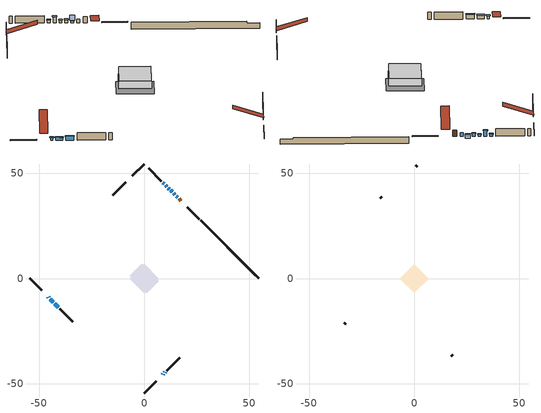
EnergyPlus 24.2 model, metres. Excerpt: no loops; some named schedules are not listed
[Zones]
conditioned space
 floor adiabatic (AdiabaticFloorConstruction): -6.99,0 0,6.99 6.99,0 0,-6.99 z0.77
 floor foundation (Slab1 construction): -6.9,1.29 -1.29,6.9 6.9,-1.29 1.29,-6.9 z-1.52
 wall outside (RimJoist1 construction): 0,-54.41 5.65,-48.75 / -54.41,0 -48.75,-5.65 / 0,54.41 -5.65,48.75 / 26.16,28.24 20.51,33.9 z0.77:1.07
 wall outside (AdiabaticWallConstruction 1): 17.45,36.95 16.52,37.88 z0.77:2.8
 wall outside (AdiabaticWallConstruction): 8.71,-45.7 9.04,-45.37 / 15.87,38.54 15.22,39.19 / 9.69,-44.71 10.02,-44.39 z0.77:1.99; 14.56,39.84 13.91,40.49 z0.77:1.38; -45.7,-8.71 -45.3,-9.1 z0.77:1.59; -44.65,-9.76 -43.14,-11.27 z0.77:1.84; -42.48,-11.92 -40.76,-13.65 z0.77:2.17; 13.26,41.15 12.57,41.83 z0.77:1.74; 11.92,42.49 11.41,42.99 z0.77:1.48; 10.76,43.65 10.11,44.29 z0.77:2.73; 9.46,44.95 8.84,45.56 z0.77:1.63
 wall outside (Wall1 construction): 10.67,-43.73 16.83,-37.58 / -40.1,-14.31 -33.95,-20.46 / -8.71,45.7 -14.86,39.54 / 8.19,46.22 2.03,52.37 z0.77:3.21
 wall foundation (FoundationWall1 construction): 26.82,27.59,-1.52 26.82,27.59,0.77 51.65,2.76,0.77 51.65,2.76,0.2 54.41,0,0.2 54.41,0,-1.52
 window (WindowConstruction 6): 8.71,-45.7 9.04,-45.37 z0.77:1.99
 window (WindowConstruction 8): 15.86,38.54 15.22,39.19 z0.77:1.99
 window (WindowConstruction 9): 14.56,39.84 13.91,40.49 z0.77:1.38
 window (WindowConstruction 10): 9.69,-44.71 10.02,-44.39 z0.77:1.99
 window (WindowConstruction 7): -45.7,-8.71 -45.3,-9.1 z0.77:1.58
 window (WindowConstruction): -44.65,-9.76 -43.14,-11.27 z0.77:1.84
 window (WindowConstruction 1): -42.48,-11.92 -40.76,-13.65 z0.77:2.17
 window (WindowConstruction 2): 13.26,41.15 12.57,41.83 z0.77:1.74
 window (WindowConstruction 3): 11.92,42.49 11.41,42.99 z0.77:1.48
 window (WindowConstruction 4): 10.76,43.65 10.11,44.29 z0.77:2.73
 window (WindowConstruction 5): 9.45,44.95 8.84,45.56 z0.77:1.63
 door (Door): 17.45,36.95 16.52,37.88 z0.77:2.8
 ceiling adiabatic (AdiabaticFloorConstruction): 0,-6.99 6.99,0 0,6.99 -6.99,0 z0.77
attic - vented
 floor to conditioned space (Floor1 construction Reversed): -6.77,0 0,6.77 6.77,0 0,-6.77 z3.21
 wall outside (Wall2 construction): 17.48,-36.92 18.2,-36.2 / -33.29,-21.12 -32.57,-21.84 / -15.52,38.89 -16.24,38.17 / 1.38,53.03 0.66,53.75 z0.77:3.21
 roof outside (Roof1 construction): 8.05,-46.35,3.21 1.45,-39.76,6.32 -0.29,-41.5,6.32 6.31,-48.09,3.21; -46.35,-8.05,3.21 -39.76,-1.45,6.32 -41.5,0.29,6.32 -48.09,-6.31,3.21; -8.05,46.35,3.21 -1.45,39.76,6.32 0.29,41.5,6.32 -6.31,48.09,3.21; 18.11,36.3,3.21 11.51,29.7,6.32 13.25,27.96,6.32 19.85,34.56,3.21
shading: 13.7,40.7 14.77,39.63 16.93,41.79 15.86,42.86 z1.68; -45.09,-9.31 -45.91,-8.5 -46.34,-8.93 -45.52,-9.74 z1.88; -43.03,-11.37 -44.75,-9.65 -45.18,-10.08 -43.46,-11.8 z1.99; -40.65,-13.75 -42.59,-11.82 -43.02,-12.25 -41.08,-14.19 z2.32; 12.47,41.94 13.36,41.04 13.79,41.47 12.9,42.37 z1.89; 11.31,43.1 12.02,42.38 12.45,42.81 11.74,43.53 z1.63; 9.95,44.46 10.92,43.49 11.35,43.92 10.38,44.89 z2.96; 8.74,45.67 9.56,44.85 9.99,45.28 9.17,46.1 z1.78
[Building]
Building 1: Terrain=Suburbs
[Site:Location]
Sydney AP_NS: Latitude {deg}=46.16; Longitude {deg}=-60.05; Time Zone {hr}=-4; Elevation {m}=62; Keep Site Location Information=Yes
[Site:GroundTemperature:Shallow]
2.62187, 0.93492, 0.799824, 1.60037, 4.8141, 8.01286, 10.786, 12.5427, 12.692, 11.2632, 8.56075, 5.46011
[Site:WaterMainsTemperature]
Calculation Method=Schedule; Temperature Schedule=mains temperature schedule
[Material] Roughness=Rough; Thermal Absorptance=0.9
Name | Thickness {m} | Conductivity {W/m-K} | Density {kg/m3} | Specific Heat {J/kg-K} | Solar Absorptance | Visible Absorptance
asphalt or fiberglass shingles | 0.00635 | 0.162714 | 1121.4 | 1465.45 | 0.4 | 0.4
ceiling loosefill ins | 0.0846667 | 0.0480833 | 16.02 | 1046.75 | 0.7 | 0.7
ceiling stud and cavity | 0.1397 | 0.0862361 | 65.682 | 1177.47 | 0.7 | 0.7
concrete 4.0 in. | 0.1016 | 1.803125 | 2242.8 | 837.4 | 0.7 | 0.7
concrete 8.0 in. | 0.2032 | 1.803125 | 2242.8 | 837.4 | 0.7 | 0.7
door material | 0.04445 | 0.053851 | 512.64 | 1214.23 | 0.7 | 0.7
exterior vertical ins | 0.073973 | 0.029427 | 32.04 | 1214.23 | 0.7 | 0.7
floor covering | 0.0127 | 0.0433444 | 54.468 | 1339.84 | 0.6 | 0.6
floor rigid ins; wall rigid ins 1 | 0.512978 | 0.029427 | 32.04 | 1214.23 | 0.7 | 0.7
floor stud and cavity | 0.1397 | 1.75129 | 37.0049 | 1207.88 | 0.7 | 0.7
furniture material conditioned space 1 | 0.1524 | 0.115458 | 640.8 | 1214.23 | 0.6 | 0.6
gypsum board | 0.0127 | 0.160291 | 801 | 837.4 | 0.6 | 0.6
gypsum board 1 | 0.0127 | 0.160291 | 801 | 837.4 | 0.7 | 0.7
osb sheathing 0.5 in. | 0.0127 | 0.115458 | 512.64 | 1214.23 | 0.7 | 0.7
osb sheathing 0.75 in. | 0.01905 | 0.115458 | 512.64 | 1214.23 | 0.7 | 0.7
osb sheathing 2.0 in. | 0.0508 | 0.115458 | 512.64 | 1214.23 | 0.7 | 0.7
rim joist rigid ins; wall rigid ins | 0.051816 | 0.029427 | 32.04 | 1214.23 | 0.7 | 0.7
rim joist stud and cavity | 0.0508 | 0.0391675 | 125.044 | 1163.47 | 0.6 | 0.6
wall stud and cavity | 0.1397 | 0.188903 | 139.0536 | 1170.24 | 0.7 | 0.7
wall stud and cavity 1 | 0.0889 | 6.1454 | 50.32683 | 1063.81 | 0.6 | 0.6
wall stud and cavity 2 | 0.0889 | 0.380278 | 52.3479 | 1209.89 | 0.7 | 0.7
wall stud and cavity 3 | 0.0889 | 0.391764 | 83.0341 | 1211.67 | 0.7 | 0.7
wood siding | 0.0254 | 0.102417 | 544.68 | 1172.36 | 0.4 | 0.4
wood siding 1 | 0.00254 | 0.102417 | 544.68 | 1172.36 | 0.4 | 0.4
wood siding 2; wood siding 3; wood siding 4 | 0.0254 | 0.102417 | 544.68 | 1172.36 | 0.7 | 0.7
[WindowMaterial:SimpleGlazingSystem]
Name | U-Factor {W/m2-K} | Solar Heat Gain Coefficient
WindowMaterial | 2.77995 | 0.54
WindowMaterial 1 | 2.79301 | 0.63
WindowMaterial 2 | 2.77711 | 0.52
WindowMaterial 3 | 2.76178 | 0.44
WindowMaterial 4 | 2.83275 | 0.52
WindowMaterial 5 | 2.77143 | 0.49
WindowMaterial 6 | 2.76291 | 0.46
WindowMaterial 7 | 2.75269 | 0.59
[Construction]
AdiabaticFloorConstruction: floor stud and cavity, floor rigid ins, osb sheathing 0.75 in., floor covering
AdiabaticWallConstruction: wood siding 3, wall rigid ins 1, wall stud and cavity 2, gypsum board
AdiabaticWallConstruction 1: wood siding 4, wall rigid ins 1, wall stud and cavity 2, gypsum board
Door: door material
Floor1 construction Reversed: gypsum board, ceiling stud and cavity, ceiling loosefill ins
FoundationWall1 construction: concrete 8.0 in., gypsum board 1
furniture construction conditioned space 1: furniture material conditioned space 1
PartitionWallConstruction: gypsum board, wall stud and cavity 3, gypsum board
RimJoist1 construction: wood siding 2, rim joist rigid ins, osb sheathing 2.0 in., rim joist stud and cavity
Roof1 construction: asphalt or fiberglass shingles
Slab1 construction: concrete 4.0 in.
Wall1 construction: wood siding, wall rigid ins, osb sheathing 0.5 in., wall stud and cavity, gypsum board
Wall2 construction: wood siding 1, wall stud and cavity 1
WindowConstruction: WindowMaterial
WindowConstruction 1: WindowMaterial 1
WindowConstruction 10; WindowConstruction 6; WindowConstruction 8; WindowConstruction 9: WindowMaterial 6
WindowConstruction 2: WindowMaterial 2
WindowConstruction 3: WindowMaterial 3
WindowConstruction 4: WindowMaterial 4
WindowConstruction 5: WindowMaterial 5
WindowConstruction 7: WindowMaterial 7
[Zone] Multiplier=1; Part of Total Floor Area=Yes
Name | Volume {m3}
attic - vented | 46.3492
conditioned space | 471.6
[Space]
Name | Zone | Volume {m3}
attic - vented 1 | attic - vented | 46.3492
conditioned space 1 | conditioned space | 471.6
[ZoneInfiltration:EffectiveLeakageArea]
infil attic - vented 1: Zone or Space=attic - vented 1; Schedule=Always On Discrete; Effective Air Leakage Area {cm2}=3239.65; Stack Coefficient=0.000385864; Wind Coefficient=1.3272e-05
[ZoneMixing]
whole house fan mix: Zone or Space=attic - vented; Schedule=Always On Continuous; Design Flow Rate Calculation Method=Flow/Zone; Design Flow Rate {m3/s}=0; Source Zone or Space=conditioned space
[SurfaceProperty:ExposedFoundationPerimeter]
Slab1: Exposed Perimeter Calculation Method=TotalExposedPerimeter; Total Exposed Perimeter {m}=39.015
[InternalMass] Zone or ZoneList=conditioned space; Space or SpaceList=conditioned space 1
Name | Construction | Surface Area {m2}
furniture mass conditioned space 1 | furniture construction conditioned space 1 | 75.8401
partition wall mass | PartitionWallConstruction | 189.6
[Lights]
interior lighting: Zone or ZoneList or Space or SpaceList=conditioned space 1; Schedule=interior lighting schedule; Design Level Calculation Method=LightingLevel; Lighting Level {W}=343.2; Return Air Fraction=0; Fraction Radiant=0.6; Fraction Visible=0.2; Fraction Replaceable=1
[People]
occupants: Zone or ZoneList or Space or SpaceList=conditioned space 1; Number of People Schedule=occupants schedule; Number of People Calculation Method=People; Number of People=3; Fraction Radiant=0.314171; Sensible Heat Fraction=0.56303; Activity Level Schedule=occupants activity schedule; Carbon Dioxide Generation Rate {m3/s-W}=0; Enable ASHRAE 55 Comfort Warnings=No; Mean Radiant Temperature Calculation Type=EnclosureAveraged
[ElectricEquipment] Zone or ZoneList or Space or SpaceList=conditioned space 1; Design Level Calculation Method=EquipmentLevel
Name | Schedule | Design Level {W} | Fraction Latent | Fraction Radiant | Fraction Lost
clothes dryer | clothes dryer schedule | 140.772 | 0.015 | 0.081 | 0.85
clothes washer | clothes washer schedule | 32.1985 | 0.03 | 0.162 | 0.7
cooking range | cooking range schedule | 215.147 | 0.08 | 0.432 | 0.2
dishwasher | dishwasher schedule | 66.8632 | 0.3 | 0.18 | 0.4
fridge | fridge schedule | 72.9452 | 0 | 0.6 | 0
mech vent house fan | mech vent house fan schedule | 25 | 0 | 0 | 0.5
mech vent house fan cfis | mech vent house fan cfis schedule | 0 | 0 | 0 | 0
misc plug loads | misc plug loads schedule | 494.7 | 0.045 | 0.513 | 0.1
whole house fan | Always On Discrete | 0 | 0 | 0 | 1
[OtherEquipment] Zone or ZoneList or Space or SpaceList=conditioned space 1; Design Level Calculation Method=EquipmentLevel
Name | Fuel Type | Schedule | Design Level {W} | Fraction Latent | Fraction Radiant | Fraction Lost
clothes dryer 1 | Electricity | clothes dryer schedule | 0 | 0.015 | 0.081 | 0.85
cooking range 1 | Electricity | cooking range schedule | 0 | 0.08 | 0.432 | 0.2
general water use latent | None | general water use schedule | 62.594 | 1 | 0 | 0
general water use sensible | None | general water use schedule | -61.6891 | 0 | 0.6 | 0
mech vent house fan latent load | None | Always On Discrete | 0 | 1 | 0 | 0
mech vent house fan sensible load | None | Always On Discrete | 0 | 0 | 0 | 0
water heater energy adjustment1 | Electricity | Always On Discrete | 0.01 | 0 | 0 | 1
[ZoneInfiltration:DesignFlowRate] Zone or ZoneList or Space or SpaceList=conditioned space 1; Schedule=Always On Discrete; Design Flow Rate Calculation Method=Flow/Zone; Design Flow Rate {m3/s}=0
infil flow; natural vent flow; whole house fan flow
[ZoneControl:Thermostat]
conditioned space Thermostat: Zone or ZoneList=conditioned space; Control Type Schedule=conditioned space Thermostat Schedule; Control 1=conditioned space temperature setpoint; Temperature Difference Between Cutout And Setpoint {deltaC}=0
[ThermostatSetpoint:DualSetpoint]
conditioned space temperature setpoint: Heating Setpoint Temperature Schedule=heating setpoint; Cooling Setpoint Temperature Schedule=cooling setpoint
[Zone equipment]
conditioned space: electric baseboard
[Foundation:Kiva]
Foundation Kiva 1: Initial Indoor Air Temperature {C}=18; Wall Height Above Grade {m}=0.769986; Wall Depth Below Slab {m}=0.2032; Custom Block Material Name 1=exterior vertical ins; Custom Block Depth 1 {m}=2.28999; Custom Block X Position 1 {m}=0.2159; Custom Block Z Position 1 {m}=0
[Foundation:Kiva:Settings]
Soil Conductivity {W/m-K}=0.849921; Soil Density {kg/m3}=1842.3; Soil Specific Heat {J/kg-K}=418.7; Ground Solar Absorptivity=0.9; Ground Thermal Absorptivity=0.9; Ground Surface Roughness {m}=0.03; Far-Field Width {m}=40; Deep-Ground Boundary Condition=ZeroFlux; Deep-Ground Depth {m}=40; Minimum Cell Dimension {m}=0.2; Maximum Cell Growth Coefficient=3; Simulation Timestep=Timestep
[Exterior:Lights]
exterior lighting: Schedule=exterior lighting schedule; Design Level {W}=75.6
[EnergyManagementSystem:Sensor] Output:Variable or Output:Meter Index Key=conditioned space
Name | Output:Variable or Output:Meter
conditioned_space_clg_unmet_s | Zone Cooling Setpoint Not Met Time
conditioned_space_htg_unmet_s | Zone Heating Setpoint Not Met Time
fridge_tin_s; tin_s; tin_s_1 | Zone Mean Air Temperature
tout_s | Zone Outdoor Air Drybulb Temperature
win_s | Zone Air Humidity Ratio
[Schedule:Constant]
Name | Hourly Value
Always On Continuous; mech vent house fan schedule; mech vent house fan cfis schedule; Always On Discrete | 1
occupants activity schedule | 117.228
fridge schedule | 0
[Schedule:Day:Interval]
interior lighting schedule day: No, 01:00, 0.108182, 04:00, 0.0901515, 05:00, 0.0991667, 06:00, 0.162273, 07:00, 0.270455, 08:00, 0.342576, 10:00, 0.369621, 11:00, 0.351591, 12:00, 0.333561, 13:00, 0.324545, 14:00, 0.31553, 15:00, 0.333561, 16:00, 0.369621, 17:00, 0.450758, 18:00, 0.585985, 19:00, 0.775303, 20:00, 0.955606, 21:00, 0.991667, 22:00, 0.712197, 23:00, 0.360606, 24:00, 0.162273
interior lighting schedule default day: No, 24:00, 0
[Schedule:Week:Daily]
interior lighting schedule Week Rule - Jan1-Jan27: interior lighting schedule day, interior lighting schedule day, interior lighting schedule day, interior lighting schedule day, interior lighting schedule day, interior lighting schedule day, interior lighting schedule day, interior lighting schedule default day, interior lighting schedule default day, interior lighting schedule default day, interior lighting schedule default day, interior lighting schedule default day
interior lighting schedule Week Rule - Jan28-Feb3: interior lighting schedule day, interior lighting schedule day, interior lighting schedule day, interior lighting schedule day, interior lighting schedule day 1, interior lighting schedule day 1, interior lighting schedule day 1, interior lighting schedule default day, interior lighting schedule default day, interior lighting schedule default day, interior lighting schedule default day, interior lighting schedule default day
interior lighting schedule Week Rule - Feb4-Feb24: interior lighting schedule day 1, interior lighting schedule day 1, interior lighting schedule day 1, interior lighting schedule day 1, interior lighting schedule day 1, interior lighting schedule day 1, interior lighting schedule day 1, interior lighting schedule default day, interior lighting schedule default day, interior lighting schedule default day, interior lighting schedule default day, interior lighting schedule default day
interior lighting schedule Week Rule - Feb25-Mar3: interior lighting schedule day 1, interior lighting schedule day 1, interior lighting schedule day 1, interior lighting schedule day 1, interior lighting schedule day 2, interior lighting schedule day 2, interior lighting schedule day 2, interior lighting schedule default day, interior lighting schedule default day, interior lighting schedule default day, interior lighting schedule default day, interior lighting schedule default day
interior lighting schedule Week Rule - Mar4-Mar31: interior lighting schedule day 2, interior lighting schedule day 2, interior lighting schedule day 2, interior lighting schedule day 2, interior lighting schedule day 2, interior lighting schedule day 2, interior lighting schedule day 2, interior lighting schedule default day, interior lighting schedule default day, interior lighting schedule default day, interior lighting schedule default day, interior lighting schedule default day
interior lighting schedule Week Rule - Apr1-Apr28: interior lighting schedule day 3, interior lighting schedule day 3, interior lighting schedule day 3, interior lighting schedule day 3, interior lighting schedule day 3, interior lighting schedule day 3, interior lighting schedule day 3, interior lighting schedule default day, interior lighting schedule default day, interior lighting schedule default day, interior lighting schedule default day, interior lighting schedule default day
interior lighting schedule Week Rule - Apr29-May5: interior lighting schedule day 3, interior lighting schedule day 3, interior lighting schedule day 4, interior lighting schedule day 4, interior lighting schedule day 4, interior lighting schedule day 4, interior lighting schedule day 4, interior lighting schedule default day, interior lighting schedule default day, interior lighting schedule default day, interior lighting schedule default day, interior lighting schedule default day
interior lighting schedule Week Rule - May6-May26: interior lighting schedule day 4, interior lighting schedule day 4, interior lighting schedule day 4, interior lighting schedule day 4, interior lighting schedule day 4, interior lighting schedule day 4, interior lighting schedule day 4, interior lighting schedule default day, interior lighting schedule default day, interior lighting schedule default day, interior lighting schedule default day, interior lighting schedule default day
interior lighting schedule Week Rule - May27-Jun2: interior lighting schedule day 4, interior lighting schedule day 4, interior lighting schedule day 4, interior lighting schedule day 4, interior lighting schedule day 4, interior lighting schedule day 5, interior lighting schedule day 5, interior lighting schedule default day, interior lighting schedule default day, interior lighting schedule default day, interior lighting schedule default day, interior lighting schedule default day
interior lighting schedule Week Rule - Jun3-Jun30: interior lighting schedule day 5, interior lighting schedule day 5, interior lighting schedule day 5, interior lighting schedule day 5, interior lighting schedule day 5, interior lighting schedule day 5, interior lighting schedule day 5, interior lighting schedule default day, interior lighting schedule default day, interior lighting schedule default day, interior lighting schedule default day, interior lighting schedule default day
interior lighting schedule Week Rule - Jul1-Jul28: interior lighting schedule day 6, interior lighting schedule day 6, interior lighting schedule day 6, interior lighting schedule day 6, interior lighting schedule day 6, interior lighting schedule day 6, interior lighting schedule day 6, interior lighting schedule default day, interior lighting schedule default day, interior lighting schedule default day, interior lighting schedule default day, interior lighting schedule default day
interior lighting schedule Week Rule - Jul29-Aug4: interior lighting schedule day 6, interior lighting schedule day 6, interior lighting schedule day 6, interior lighting schedule day 7, interior lighting schedule day 7, interior lighting schedule day 7, interior lighting schedule day 7, interior lighting schedule default day, interior lighting schedule default day, interior lighting schedule default day, interior lighting schedule default day, interior lighting schedule default day
interior lighting schedule Week Rule - Aug5-Aug25: interior lighting schedule day 7, interior lighting schedule day 7, interior lighting schedule day 7, interior lighting schedule day 7, interior lighting schedule day 7, interior lighting schedule day 7, interior lighting schedule day 7, interior lighting schedule default day, interior lighting schedule default day, interior lighting schedule default day, interior lighting schedule default day, interior lighting schedule default day
interior lighting schedule Week Rule - Aug26-Sep1: interior lighting schedule day 7, interior lighting schedule day 7, interior lighting schedule day 7, interior lighting schedule day 7, interior lighting schedule day 7, interior lighting schedule day 7, interior lighting schedule day 8, interior lighting schedule default day, interior lighting schedule default day, interior lighting schedule default day, interior lighting schedule default day, interior lighting schedule default day
interior lighting schedule Week Rule - Sep2-Sep29: interior lighting schedule day 8, interior lighting schedule day 8, interior lighting schedule day 8, interior lighting schedule day 8, interior lighting schedule day 8, interior lighting schedule day 8, interior lighting schedule day 8, interior lighting schedule default day, interior lighting schedule default day, interior lighting schedule default day, interior lighting schedule default day, interior lighting schedule default day
interior lighting schedule Week Rule - Sep30-Oct6: interior lighting schedule day 8, interior lighting schedule day 9, interior lighting schedule day 9, interior lighting schedule day 9, interior lighting schedule day 9, interior lighting schedule day 9, interior lighting schedule day 9, interior lighting schedule default day, interior lighting schedule default day, interior lighting schedule default day, interior lighting schedule default day, interior lighting schedule default day
interior lighting schedule Week Rule - Oct7-Oct27: interior lighting schedule day 9, interior lighting schedule day 9, interior lighting schedule day 9, interior lighting schedule day 9, interior lighting schedule day 9, interior lighting schedule day 9, interior lighting schedule day 9, interior lighting schedule default day, interior lighting schedule default day, interior lighting schedule default day, interior lighting schedule default day, interior lighting schedule default day
interior lighting schedule Week Rule - Oct28-Nov3: interior lighting schedule day 9, interior lighting schedule day 9, interior lighting schedule day 9, interior lighting schedule day 9, interior lighting schedule day 10, interior lighting schedule day 10, interior lighting schedule day 10, interior lighting schedule default day, interior lighting schedule default day, interior lighting schedule default day, interior lighting schedule default day, interior lighting schedule default day
interior lighting schedule Week Rule - Nov4-Nov24: interior lighting schedule day 10, interior lighting schedule day 10, interior lighting schedule day 10, interior lighting schedule day 10, interior lighting schedule day 10, interior lighting schedule day 10, interior lighting schedule day 10, interior lighting schedule default day, interior lighting schedule default day, interior lighting schedule default day, interior lighting schedule default day, interior lighting schedule default day
interior lighting schedule Week Rule - Nov25-Dec1: interior lighting schedule day 10, interior lighting schedule day 10, interior lighting schedule day 10, interior lighting schedule day 10, interior lighting schedule day 10, interior lighting schedule day 10, interior lighting schedule day 11, interior lighting schedule default day, interior lighting schedule default day, interior lighting schedule default day, interior lighting schedule default day, interior lighting schedule default day
interior lighting schedule Week Rule - Dec2-Dec31: interior lighting schedule day 11, interior lighting schedule day 11, interior lighting schedule day 11, interior lighting schedule day 11, interior lighting schedule day 11, interior lighting schedule day 11, interior lighting schedule day 11, interior lighting schedule default day, interior lighting schedule default day, interior lighting schedule default day, interior lighting schedule default day, interior lighting schedule default day
occupants schedule Week Rule - Jan1-Dec31: occupants schedule day, occupants schedule day, occupants schedule day, occupants schedule day, occupants schedule day, occupants schedule day, occupants schedule day, occupants schedule default day, occupants schedule default day, occupants schedule default day, occupants schedule default day, occupants schedule default day
clothes dryer schedule Week Rule - Jan1-Dec31: clothes dryer schedule day, clothes dryer schedule day, clothes dryer schedule day, clothes dryer schedule day, clothes dryer schedule day, clothes dryer schedule day, clothes dryer schedule day, clothes dryer schedule default day, clothes dryer schedule default day, clothes dryer schedule default day, clothes dryer schedule default day, clothes dryer schedule default day
clothes washer schedule Week Rule - Jan1-Dec31: clothes washer schedule day, clothes washer schedule day, clothes washer schedule day, clothes washer schedule day, clothes washer schedule day, clothes washer schedule day, clothes washer schedule day, clothes washer schedule default day, clothes washer schedule default day, clothes washer schedule default day, clothes washer schedule default day, clothes washer schedule default day
cooking range schedule Week Rule - Jan1-Dec31: cooking range schedule day, cooking range schedule day, cooking range schedule day, cooking range schedule day, cooking range schedule day, cooking range schedule day, cooking range schedule day, cooking range schedule default day, cooking range schedule default day, cooking range schedule default day, cooking range schedule default day, cooking range schedule default day
dishwasher schedule Week Rule - Jan1-Dec31: dishwasher schedule day, dishwasher schedule day, dishwasher schedule day, dishwasher schedule day, dishwasher schedule day, dishwasher schedule day, dishwasher schedule day, dishwasher schedule default day, dishwasher schedule default day, dishwasher schedule default day, dishwasher schedule default day, dishwasher schedule default day
misc plug loads schedule Week Rule - Jan1-Dec31: misc plug loads schedule day, misc plug loads schedule day, misc plug loads schedule day, misc plug loads schedule day, misc plug loads schedule day, misc plug loads schedule day, misc plug loads schedule day, misc plug loads schedule default day, misc plug loads schedule default day, misc plug loads schedule default day, misc plug loads schedule default day, misc plug loads schedule default day
general water use schedule Week Rule - Jan1-Dec31: general water use schedule day, general water use schedule day, general water use schedule day, general water use schedule day, general water use schedule day, general water use schedule day, general water use schedule day, general water use schedule default day, general water use schedule default day, general water use schedule default day, general water use schedule default day, general water use schedule default day
exterior lighting schedule Week Rule - Jan1-Jan27: exterior lighting schedule day, exterior lighting schedule day, exterior lighting schedule day, exterior lighting schedule day, exterior lighting schedule day, exterior lighting schedule day, exterior lighting schedule day, exterior lighting schedule default day, exterior lighting schedule default day, exterior lighting schedule default day, exterior lighting schedule default day, exterior lighting schedule default day
exterior lighting schedule Week Rule - Jan28-Feb3: exterior lighting schedule day, exterior lighting schedule day, exterior lighting schedule day, exterior lighting schedule day, exterior lighting schedule day 1, exterior lighting schedule day 1, exterior lighting schedule day 1, exterior lighting schedule default day, exterior lighting schedule default day, exterior lighting schedule default day, exterior lighting schedule default day, exterior lighting schedule default day
exterior lighting schedule Week Rule - Feb4-Feb24: exterior lighting schedule day 1, exterior lighting schedule day 1, exterior lighting schedule day 1, exterior lighting schedule day 1, exterior lighting schedule day 1, exterior lighting schedule day 1, exterior lighting schedule day 1, exterior lighting schedule default day, exterior lighting schedule default day, exterior lighting schedule default day, exterior lighting schedule default day, exterior lighting schedule default day
exterior lighting schedule Week Rule - Feb25-Mar3: exterior lighting schedule day 1, exterior lighting schedule day 1, exterior lighting schedule day 1, exterior lighting schedule day 1, exterior lighting schedule day 2, exterior lighting schedule day 2, exterior lighting schedule day 2, exterior lighting schedule default day, exterior lighting schedule default day, exterior lighting schedule default day, exterior lighting schedule default day, exterior lighting schedule default day
exterior lighting schedule Week Rule - Mar4-Mar31: exterior lighting schedule day 2, exterior lighting schedule day 2, exterior lighting schedule day 2, exterior lighting schedule day 2, exterior lighting schedule day 2, exterior lighting schedule day 2, exterior lighting schedule day 2, exterior lighting schedule default day, exterior lighting schedule default day, exterior lighting schedule default day, exterior lighting schedule default day, exterior lighting schedule default day
exterior lighting schedule Week Rule - Apr1-Apr28: exterior lighting schedule day 3, exterior lighting schedule day 3, exterior lighting schedule day 3, exterior lighting schedule day 3, exterior lighting schedule day 3, exterior lighting schedule day 3, exterior lighting schedule day 3, exterior lighting schedule default day, exterior lighting schedule default day, exterior lighting schedule default day, exterior lighting schedule default day, exterior lighting schedule default day
exterior lighting schedule Week Rule - Apr29-May5: exterior lighting schedule day 3, exterior lighting schedule day 3, exterior lighting schedule day 4, exterior lighting schedule day 4, exterior lighting schedule day 4, exterior lighting schedule day 4, exterior lighting schedule day 4, exterior lighting schedule default day, exterior lighting schedule default day, exterior lighting schedule default day, exterior lighting schedule default day, exterior lighting schedule default day
exterior lighting schedule Week Rule - May6-May26: exterior lighting schedule day 4, exterior lighting schedule day 4, exterior lighting schedule day 4, exterior lighting schedule day 4, exterior lighting schedule day 4, exterior lighting schedule day 4, exterior lighting schedule day 4, exterior lighting schedule default day, exterior lighting schedule default day, exterior lighting schedule default day, exterior lighting schedule default day, exterior lighting schedule default day
exterior lighting schedule Week Rule - May27-Jun2: exterior lighting schedule day 4, exterior lighting schedule day 4, exterior lighting schedule day 4, exterior lighting schedule day 4, exterior lighting schedule day 4, exterior lighting schedule day 5, exterior lighting schedule day 5, exterior lighting schedule default day, exterior lighting schedule default day, exterior lighting schedule default day, exterior lighting schedule default day, exterior lighting schedule default day
exterior lighting schedule Week Rule - Jun3-Jun30: exterior lighting schedule day 5, exterior lighting schedule day 5, exterior lighting schedule day 5, exterior lighting schedule day 5, exterior lighting schedule day 5, exterior lighting schedule day 5, exterior lighting schedule day 5, exterior lighting schedule default day, exterior lighting schedule default day, exterior lighting schedule default day, exterior lighting schedule default day, exterior lighting schedule default day
exterior lighting schedule Week Rule - Jul1-Jul28: exterior lighting schedule day 6, exterior lighting schedule day 6, exterior lighting schedule day 6, exterior lighting schedule day 6, exterior lighting schedule day 6, exterior lighting schedule day 6, exterior lighting schedule day 6, exterior lighting schedule default day, exterior lighting schedule default day, exterior lighting schedule default day, exterior lighting schedule default day, exterior lighting schedule default day
exterior lighting schedule Week Rule - Jul29-Aug4: exterior lighting schedule day 6, exterior lighting schedule day 6, exterior lighting schedule day 6, exterior lighting schedule day 7, exterior lighting schedule day 7, exterior lighting schedule day 7, exterior lighting schedule day 7, exterior lighting schedule default day, exterior lighting schedule default day, exterior lighting schedule default day, exterior lighting schedule default day, exterior lighting schedule default day
exterior lighting schedule Week Rule - Aug5-Aug25: exterior lighting schedule day 7, exterior lighting schedule day 7, exterior lighting schedule day 7, exterior lighting schedule day 7, exterior lighting schedule day 7, exterior lighting schedule day 7, exterior lighting schedule day 7, exterior lighting schedule default day, exterior lighting schedule default day, exterior lighting schedule default day, exterior lighting schedule default day, exterior lighting schedule default day
exterior lighting schedule Week Rule - Aug26-Sep1: exterior lighting schedule day 7, exterior lighting schedule day 7, exterior lighting schedule day 7, exterior lighting schedule day 7, exterior lighting schedule day 7, exterior lighting schedule day 7, exterior lighting schedule day 8, exterior lighting schedule default day, exterior lighting schedule default day, exterior lighting schedule default day, exterior lighting schedule default day, exterior lighting schedule default day
exterior lighting schedule Week Rule - Sep2-Sep29: exterior lighting schedule day 8, exterior lighting schedule day 8, exterior lighting schedule day 8, exterior lighting schedule day 8, exterior lighting schedule day 8, exterior lighting schedule day 8, exterior lighting schedule day 8, exterior lighting schedule default day, exterior lighting schedule default day, exterior lighting schedule default day, exterior lighting schedule default day, exterior lighting schedule default day
exterior lighting schedule Week Rule - Sep30-Oct6: exterior lighting schedule day 8, exterior lighting schedule day 9, exterior lighting schedule day 9, exterior lighting schedule day 9, exterior lighting schedule day 9, exterior lighting schedule day 9, exterior lighting schedule day 9, exterior lighting schedule default day, exterior lighting schedule default day, exterior lighting schedule default day, exterior lighting schedule default day, exterior lighting schedule default day
exterior lighting schedule Week Rule - Oct7-Oct27: exterior lighting schedule day 9, exterior lighting schedule day 9, exterior lighting schedule day 9, exterior lighting schedule day 9, exterior lighting schedule day 9, exterior lighting schedule day 9, exterior lighting schedule day 9, exterior lighting schedule default day, exterior lighting schedule default day, exterior lighting schedule default day, exterior lighting schedule default day, exterior lighting schedule default day
exterior lighting schedule Week Rule - Oct28-Nov3: exterior lighting schedule day 9, exterior lighting schedule day 9, exterior lighting schedule day 9, exterior lighting schedule day 9, exterior lighting schedule day 10, exterior lighting schedule day 10, exterior lighting schedule day 10, exterior lighting schedule default day, exterior lighting schedule default day, exterior lighting schedule default day, exterior lighting schedule default day, exterior lighting schedule default day
exterior lighting schedule Week Rule - Nov4-Nov24: exterior lighting schedule day 10, exterior lighting schedule day 10, exterior lighting schedule day 10, exterior lighting schedule day 10, exterior lighting schedule day 10, exterior lighting schedule day 10, exterior lighting schedule day 10, exterior lighting schedule default day, exterior lighting schedule default day, exterior lighting schedule default day, exterior lighting schedule default day, exterior lighting schedule default day
exterior lighting schedule Week Rule - Nov25-Dec1: exterior lighting schedule day 10, exterior lighting schedule day 10, exterior lighting schedule day 10, exterior lighting schedule day 10, exterior lighting schedule day 10, exterior lighting schedule day 10, exterior lighting schedule day 11, exterior lighting schedule default day, exterior lighting schedule default day, exterior lighting schedule default day, exterior lighting schedule default day, exterior lighting schedule default day
exterior lighting schedule Week Rule - Dec2-Dec31: exterior lighting schedule day 11, exterior lighting schedule day 11, exterior lighting schedule day 11, exterior lighting schedule day 11, exterior lighting schedule day 11, exterior lighting schedule day 11, exterior lighting schedule day 11, exterior lighting schedule default day, exterior lighting schedule default day, exterior lighting schedule default day, exterior lighting schedule default day, exterior lighting schedule default day
[Schedule:Year]
interior lighting schedule: interior lighting schedule Week Rule - Jan1-Jan27, 1, 1, 1, 27, interior lighting schedule Week Rule - Jan28-Feb3, 1, 28, 2, 3, interior lighting schedule Week Rule - Feb4-Feb24, 2, 4, 2, 24, interior lighting schedule Week Rule - Feb25-Mar3, 2, 25, 3, 3, interior lighting schedule Week Rule - Mar4-Mar31, 3, 4, 3, 31, interior lighting schedule Week Rule - Apr1-Apr28, 4, 1, 4, 28, interior lighting schedule Week Rule - Apr29-May5, 4, 29, 5, 5, interior lighting schedule Week Rule - May6-May26, 5, 6, 5, 26, interior lighting schedule Week Rule - May27-Jun2, 5, 27, 6, 2, interior lighting schedule Week Rule - Jun3-Jun30, 6, 3, 6, 30, interior lighting schedule Week Rule - Jul1-Jul28, 7, 1, 7, 28, interior lighting schedule Week Rule - Jul29-Aug4, 7, 29, 8, 4, interior lighting schedule Week Rule - Aug5-Aug25, 8, 5, 8, 25, interior lighting schedule Week Rule - Aug26-Sep1, 8, 26, 9, 1, interior lighting schedule Week Rule - Sep2-Sep29, 9, 2, 9, 29, interior lighting schedule Week Rule - Sep30-Oct6, 9, 30, 10, 6, interior lighting schedule Week Rule - Oct7-Oct27, 10, 7, 10, 27, interior lighting schedule Week Rule - Oct28-Nov3, 10, 28, 11, 3, interior lighting schedule Week Rule - Nov4-Nov24, 11, 4, 11, 24, interior lighting schedule Week Rule - Nov25-Dec1, 11, 25, 12, 1, interior lighting schedule Week Rule - Dec2-Dec31, 12, 2, 12, 31
occupants schedule: occupants schedule Week Rule - Jan1-Dec31, 1, 1, 12, 31
clothes dryer schedule: clothes dryer schedule Week Rule - Jan1-Dec31, 1, 1, 12, 31
clothes washer schedule: clothes washer schedule Week Rule - Jan1-Dec31, 1, 1, 12, 31
cooking range schedule: cooking range schedule Week Rule - Jan1-Dec31, 1, 1, 12, 31
dishwasher schedule: dishwasher schedule Week Rule - Jan1-Dec31, 1, 1, 12, 31
misc plug loads schedule: misc plug loads schedule Week Rule - Jan1-Dec31, 1, 1, 12, 31
general water use schedule: general water use schedule Week Rule - Jan1-Dec31, 1, 1, 12, 31
heating setpoint: heating setpoint Week Rule - Jan1-Dec31, 1, 1, 12, 31
cooling setpoint: cooling setpoint Week Rule - Jan1-Dec31, 1, 1, 12, 31
exterior lighting schedule: exterior lighting schedule Week Rule - Jan1-Jan27, 1, 1, 1, 27, exterior lighting schedule Week Rule - Jan28-Feb3, 1, 28, 2, 3, exterior lighting schedule Week Rule - Feb4-Feb24, 2, 4, 2, 24, exterior lighting schedule Week Rule - Feb25-Mar3, 2, 25, 3, 3, exterior lighting schedule Week Rule - Mar4-Mar31, 3, 4, 3, 31, exterior lighting schedule Week Rule - Apr1-Apr28, 4, 1, 4, 28, exterior lighting schedule Week Rule - Apr29-May5, 4, 29, 5, 5, exterior lighting schedule Week Rule - May6-May26, 5, 6, 5, 26, exterior lighting schedule Week Rule - May27-Jun2, 5, 27, 6, 2, exterior lighting schedule Week Rule - Jun3-Jun30, 6, 3, 6, 30, exterior lighting schedule Week Rule - Jul1-Jul28, 7, 1, 7, 28, exterior lighting schedule Week Rule - Jul29-Aug4, 7, 29, 8, 4, exterior lighting schedule Week Rule - Aug5-Aug25, 8, 5, 8, 25, exterior lighting schedule Week Rule - Aug26-Sep1, 8, 26, 9, 1, exterior lighting schedule Week Rule - Sep2-Sep29, 9, 2, 9, 29, exterior lighting schedule Week Rule - Sep30-Oct6, 9, 30, 10, 6, exterior lighting schedule Week Rule - Oct7-Oct27, 10, 7, 10, 27, exterior lighting schedule Week Rule - Oct28-Nov3, 10, 28, 11, 3, exterior lighting schedule Week Rule - Nov4-Nov24, 11, 4, 11, 24, exterior lighting schedule Week Rule - Nov25-Dec1, 11, 25, 12, 1, exterior lighting schedule Week Rule - Dec2-Dec31, 12, 2, 12, 31
[Schedule:Compact]
conditioned space Thermostat Schedule: Through: 12/31, For: AllDays, Until: 24:00, 4
mains temperature schedule: Through: 01/01, For: AllDays, Until: 24:00, 6.99889, Through: 01/02, For: AllDays, Until: 24:00, 6.94278, Through: 01/03, For: AllDays, Until: 24:00, 6.88722, Through: 01/04, For: AllDays, Until: 24:00, 6.83278, Through: 01/05, For: AllDays, Until: 24:00, 6.77944, Through: 01/06, For: AllDays, Until: 24:00, 6.72722, Through: 01/07, For: AllDays, Until: 24:00, 6.67556, Through: 01/08, For: AllDays, Until: 24:00, 6.62444, Through: 01/09, For: AllDays, Until: 24:00, 6.575, Through: 01/10, For: AllDays, Until: 24:00, 6.52611, Through: 01/11, For: AllDays, Until: 24:00, 6.47889, Through: 01/12, For: AllDays, Until: 24:00, 6.43222, Through: 01/13, For: AllDays, Until: 24:00, 6.38611, Through: 01/14, For: AllDays, Until: 24:00, 6.34167, Through: 01/15, For: AllDays, Until: 24:00, 6.29833, Through: 01/16, For: AllDays, Until: 24:00, 6.25556, Through: 01/17, For: AllDays, Until: 24:00, 6.21444, Through: 01/18, For: AllDays, Until: 24:00, 6.17389, Through: 01/19, For: AllDays, Until: 24:00, 6.135, Through: 01/20, For: AllDays, Until: 24:00, 6.09667, Through: 01/21, For: AllDays, Until: 24:00, 6.06, Through: 01/22, For: AllDays, Until: 24:00, 6.02389, Through: 01/23, For: AllDays, Until: 24:00, 5.98944, Through: 01/24, For: AllDays, Until: 24:00, 5.95611, Through: 01/25, For: AllDays, Until: 24:00, 5.92333, Through: 01/26, For: AllDays, Until: 24:00, 5.89222, Through: 01/27, For: AllDays, Until: 24:00, 5.86278, Through: 01/28, For: AllDays, Until: 24:00, 5.83389, Through: 01/29, For: AllDays, Until: 24:00, 5.80611, Through: 01/30, For: AllDays, Until: 24:00, 5.78, Through: 01/31, For: AllDays, Until: 24:00, 5.755, Through: 02/01, For: AllDays, Until: 24:00, 5.73111, Through: 02/02, For: AllDays, Until: 24:00, 5.70833, Through: 02/03, For: AllDays, Until: 24:00, 5.68722, Through: 02/04, For: AllDays, Until: 24:00, 5.66667, Through: 02/05, For: AllDays, Until: 24:00, 5.64778, Through: 02/06, For: AllDays, Until: 24:00, 5.63056, Through: 02/07, For: AllDays, Until: 24:00, 5.61389, Through: 02/08, For: AllDays, Until: 24:00, 5.59889, Through: 02/09, For: AllDays, Until: 24:00, 5.585, Through: 02/10, For: AllDays, Until: 24:00, 5.57278, Through: 02/11, For: AllDays, Until: 24:00, 5.56167, Through: 02/12, For: AllDays, Until: 24:00, 5.55167, Through: 02/13, For: AllDays, Until: 24:00, 5.54278, Through: 02/14, For: AllDays, Until: 24:00, 5.53556, Through: 02/15, For: AllDays, Until: 24:00, 5.52944, Through: 02/16, For: AllDays, Until: 24:00, 5.52444, Through: 02/17, For: AllDays, Until: 24:00, 5.52111, Through: 02/18, For: AllDays, Until: 24:00, 5.51889, Through: 02/19, For: AllDays, Until: 24:00, 5.51833, Through: 02/20, For: AllDays, Until: 24:00, 5.51889, Through: 02/21, For: AllDays, Until: 24:00, 5.52056, Through: 02/22, For: AllDays, Until: 24:00, 5.52333, Through: 02/23, For: AllDays, Until: 24:00, 5.52778, Through: 02/24, For: AllDays, Until: 24:00, 5.53333, Through: 02/25, For: AllDays, Until: 24:00, 5.54056, Through: 02/26, For: AllDays, Until: 24:00, 5.54833, Through: 02/27, For: AllDays, Until: 24:00, 5.55833, Through: 02/28, For: AllDays, Until: 24:00, 5.56889, Through: 03/01, For: AllDays, Until: 24:00, 5.58111, Through: 03/02, For: AllDays, Until: 24:00, 5.59444, Through: 03/03, For: AllDays, Until: 24:00, 5.60889, Through: 03/04, For: AllDays, Until: 24:00, 5.625, Through: 03/05, For: AllDays, Until: 24:00, 5.64222, Through: 03/06, For: AllDays, Until: 24:00, 5.66056, Through: 03/07, For: AllDays, Until: 24:00, 5.68056, Through: 03/08, For: AllDays, Until: 24:00, 5.70167, Through: 03/09, For: AllDays, Until: 24:00, 5.72389, Through: 03/10, For: AllDays, Until: 24:00, 5.74722, Through: 03/11, For: AllDays, Until: 24:00, 5.77167, Through: 03/12, For: AllDays, Until: 24:00, 5.79778, Through: 03/13, For: AllDays, Until: 24:00, 5.825, Through: 03/14, For: AllDays, Until: 24:00, 5.85333, Through: 03/15, For: AllDays, Until: 24:00, 5.88278, Through: 03/16, For: AllDays, Until: 24:00, 5.91333, Through: 03/17, For: AllDays, Until: 24:00, 5.94556, Through: 03/18, For: AllDays, Until: 24:00, 5.97889, Through: 03/19, For: AllDays, Until: 24:00, 6.01278, Through: 03/20, For: AllDays, Until: 24:00, 6.04833, Through: 03/21, For: AllDays, Until: 24:00, 6.085, Through: 03/22, For: AllDays, Until: 24:00, 6.12278, Through: 03/23, For: AllDays, Until: 24:00, 6.16167, Through: 03/24, For: AllDays, Until: 24:00, 6.20167, Through: 03/25, For: AllDays, Until: 24:00, 6.24222, Through: 03/26, For: AllDays, Until: 24:00, 6.28444, Through: 03/27, For: AllDays, Until: 24:00, 6.32778, Through: 03/28, For: AllDays, Until: 24:00, 6.37222, Through: 03/29, For: AllDays, Until: 24:00, 6.41722, Through: 03/30, For: AllDays, Until: 24:00, 6.46389, Through: 03/31, For: AllDays, Until: 24:00, 6.51111, Through: 04/01, For: AllDays, Until: 24:00, 6.55944, Through: 04/02, For: AllDays, Until: 24:00, 6.60889, Through: 04/03, For: AllDays, Until: 24:00, 6.65944, Through: 04/04, For: AllDays, Until: 24:00, 6.71056, Through: 04/05, For: AllDays, Until: 24:00, 6.76278, Through: 04/06, For: AllDays, Until: 24:00, 6.81611, Through: 04/07, For: AllDays, Until: 24:00, 6.87, Through: 04/08, For: AllDays, Until: 24:00, 6.925, Through: 04/09, For: AllDays, Until: 24:00, 6.98111, Through: 04/10, For: AllDays, Until: 24:00, 7.03778, Through: 04/11, For: AllDays, Until: 24:00, 7.09556, Through: 04/12, For: AllDays, Until: 24:00, 7.15389, Through: 04/13, For: AllDays, Until: 24:00, 7.21333, Through: 04/14, For: AllDays, Until: 24:00, 7.27333, Through: 04/15, For: AllDays, Until: 24:00, 7.33389, Through: 04/16, For: AllDays, Until: 24:00, 7.39556, Through: 04/17, For: AllDays, Until: 24:00, 7.45778, Through: 04/18, For: AllDays, Until: 24:00, 7.52111, Through: 04/19, For: AllDays, Until: 24:00, 7.585, Through: 04/20, For: AllDays, Until: 24:00, 7.64944, Through: 04/21, For: AllDays, Until: 24:00, 7.71444, Through: 04/22, For: AllDays, Until: 24:00, 7.78, Through: 04/23, For: AllDays, Until: 24:00, 7.84667, Through: 04/24, For: AllDays, Until: 24:00, 7.91389, Through: 04/25, For: AllDays, Until: 24:00, 7.98111, Through: 04/26, For: AllDays, Until: 24:00, 8.04944, Through: 04/27, For: AllDays, Until: 24:00, 8.11833, Through: 04/28, For: AllDays, Until: 24:00, 8.18778, Through: 04/29, For: AllDays, Until: 24:00, 8.25722, Through: 04/30, For: AllDays, Until: 24:00, 8.32778, Through: 05/01, For: AllDays, Until: 24:00, 8.39833, Through: 05/02, For: AllDays, Until: 24:00, 8.46944, Through: 05/03, For: AllDays, Until: 24:00, 8.54111, Through: 05/04, For: AllDays, Until: 24:00, 8.61333, Through: 05/05, For: AllDays, Until: 24:00, 8.68556, Through: 05/06, For: AllDays, Until: 24:00, 8.75833, Through: 05/07, For: AllDays, Until: 24:00, 8.83167, Through: 05/08, For: AllDays, Until: 24:00, 8.905, Through: 05/09, For: AllDays, Until: 24:00, 8.97889, Through: 05/10, For: AllDays, Until: 24:00, 9.05278, Through: 05/11, For: AllDays, Until: 24:00, 9.12722, Through: 05/12, For: AllDays, Until: 24:00, 9.20167, Through: 05/13, For: AllDays, Until: 24:00, 9.27667, Through: 05/14, For: AllDays, Until: 24:00, 9.35111, Through: 05/15, For: AllDays, Until: 24:00, 9.42611, Through: 05/16, For: AllDays, Until: 24:00, 9.50167, Through: 05/17, For: AllDays, Until: 24:00, 9.57667, Through: 05/18, For: AllDays, Until: 24:00, 9.65222, Through: 05/19, For: AllDays, Until: 24:00, 9.72778, Through: 05/20, For: AllDays, Until: 24:00, 9.80333, Through: 05/21, For: AllDays, Until: 24:00, 9.87889, Through: 05/22, For: AllDays, Until: 24:00, 9.95444, Through: 05/23, For: AllDays, Until: 24:00, 10.0306, Through: 05/24, For: AllDays, Until: 24:00, 10.1061, Through: 05/25, For: AllDays, Until: 24:00, 10.1811, Through: 05/26, For: AllDays, Until: 24:00, 10.2567, Through: 05/27, For: AllDays, Until: 24:00, 10.3322, Through: 05/28, For: AllDays, Until: 24:00, 10.4072, Through: 05/29, For: AllDays, Until: 24:00, 10.4822, Through: 05/30, For: AllDays, Until: 24:00, 10.5572, Through: 05/31, For: AllDays, Until: 24:00, 10.6322, Through: 06/01, For: AllDays, Until: 24:00, 10.7067, Through: 06/02, For: AllDays, Until: 24:00, 10.7806, Through: 06/03, For: AllDays, Until: 24:00, 10.8544, Through: 06/04, For: AllDays, Until: 24:00, 10.9283, Through: 06/05, For: AllDays, Until: 24:00, 11.0017, Through: 06/06, For: AllDays, Until: 24:00, 11.075, Through: 06/07, For: AllDays, Until: 24:00, 11.1478, Through: 06/08, For: AllDays, Until: 24:00, 11.22, Through: 06/09, For: AllDays, Until: 24:00, 11.2922, Through: 06/10, For: AllDays, Until: 24:00, 11.3633, Through: 06/11, For: AllDays, Until: 24:00, 11.4344, Through: 06/12, For: AllDays, Until: 24:00, 11.5056, Through: 06/13, For: AllDays, Until: 24:00, 11.5756, Through: 06/14, For: AllDays, Until: 24:00, 11.6456, Through: 06/15, For: AllDays, Until: 24:00, 11.7144, Through: 06/16, For: AllDays, Until: 24:00, 11.7833, Through: 06/17, For: AllDays, Until: 24:00, 11.8517, Through: 06/18, For: AllDays, Until: 24:00, 11.9189, Through: 06/19, For: AllDays, Until: 24:00, 11.9861, Through: 06/20, For: AllDays, Until: 24:00, 12.0522, Through: 06/21, For: AllDays, Until: 24:00, 12.1178, Through: 06/22, For: AllDays, Until: 24:00, 12.1833, Through: 06/23, For: AllDays, Until: 24:00, 12.2472, Through: 06/24, For: AllDays, Until: 24:00, 12.3111, Through: 06/25, For: AllDays, Until: 24:00, 12.3739, Through: 06/26, For: AllDays, Until: 24:00, 12.4367, Through: 06/27, For: AllDays, Until: 24:00, 12.4978, Through: 06/28, For: AllDays, Until: 24:00, 12.5589, Through: 06/29, For: AllDays, Until: 24:00, 12.6189, Through: 06/30, For: AllDays, Until: 24:00, 12.6778, Through: 07/01, For: AllDays, Until: 24:00, 12.7361, Through: 07/02, For: AllDays, Until: 24:00, 12.7939, Through: 07/03, For: AllDays, Until: 24:00, 12.8506, Through: 07/04, For: AllDays, Until: 24:00, 12.9061, Through: 07/05, For: AllDays, Until: 24:00, 12.9611, Through: 07/06, For: AllDays, Until: 24:00, 13.015, Through: 07/07, For: AllDays, Until: 24:00, 13.0678, Through: 07/08, For: AllDays, Until: 24:00, 13.12, Through: 07/09, For: AllDays, Until: 24:00, 13.1711, Through: 07/10, For: AllDays, Until: 24:00, 13.2217, Through: 07/11, For: AllDays, Until: 24:00, 13.2711, Through: 07/12, For: AllDays, Until: 24:00, 13.3189, Through: 07/13, For: AllDays, Until: 24:00, 13.3661, Through: 07/14, For: AllDays, Until: 24:00, 13.4128, Through: 07/15, For: AllDays, Until: 24:00, 13.4578, Through: 07/16, For: AllDays, Until: 24:00, 13.5017, Through: 07/17, For: AllDays, Until: 24:00, 13.545, Through: 07/18, For: AllDays, Until: 24:00, 13.5867, Through: 07/19, For: AllDays, Until: 24:00, 13.6278, Through: 07/20, For: AllDays, Until: 24:00, 13.6678, Through: 07/21, For: AllDays, Until: 24:00, 13.7061, Through: 07/22, For: AllDays, Until: 24:00, 13.7439, Through: 07/23, For: AllDays, Until: 24:00, 13.7806, Through: 07/24, For: AllDays, Until: 24:00, 13.8156, Through: 07/25, For: AllDays, Until: 24:00, 13.85, Through: 07/26, For: AllDays, Until: 24:00, 13.8828, Through: 07/27, For: AllDays, Until: 24:00, 13.9144, Through: 07/28, For: AllDays, Until: 24:00, 13.945, Through: 07/29, For: AllDays, Until: 24:00, 13.9744, Through: 07/30, For: AllDays, Until: 24:00, 14.0028, Through: 07/31, For: AllDays, Until: 24:00, 14.0294, Through: 08/01, For: AllDays, Until: 24:00, 14.0556, Through: 08/02, For: AllDays, Until: 24:00, 14.08, Through: 08/03, For: AllDays, Until: 24:00, 14.1033, Through: 08/04, For: AllDays, Until: 24:00, 14.1256, Through: 08/05, For: AllDays, Until: 24:00, 14.1461, Through: 08/06, For: AllDays, Until: 24:00, 14.1656, Through: 08/07, For: AllDays, Until: 24:00, 14.1839, Through: 08/08, For: AllDays, Until: 24:00, 14.2011, Through: 08/09, For: AllDays, Until: 24:00, 14.2172, Through: 08/10, For: AllDays, Until: 24:00, 14.2317, Through: 08/11, For: AllDays, Until: 24:00, 14.2444, Through: 08/12, For: AllDays, Until: 24:00, 14.2567, Through: 08/13, For: AllDays, Until: 24:00, 14.2672, Through: 08/14, For: AllDays, Until: 24:00, 14.2767, Through: 08/15, For: AllDays, Until: 24:00, 14.2844, Through: 08/16, For: AllDays, Until: 24:00, 14.2917, Through: 08/17, For: AllDays, Until: 24:00, 14.2972, Through: 08/18, For: AllDays, Until: 24:00, 14.3011, Through: 08/19, For: AllDays, Until: 24:00, 14.3039, Through: 08/20, For: AllDays, Until: 24:00, 14.3056, Through: 08/21, For: AllDays, Until: 24:00, 14.3061, Through: 08/22, For: AllDays, Until: 24:00, 14.305, Through: 08/23, For: AllDays, Until: 24:00, 14.3028, Through: 08/24, For: AllDays, Until: 24:00, 14.2989, Through: 08/25, For: AllDays, Until: 24:00, 14.2939, Through: 08/26, For: AllDays, Until: 24:00, 14.2878, Through: 08/27, For: AllDays, Until: 24:00, 14.28, Through: 08/28, For: AllDays, Until: 24:00, 14.2717, Through: 08/29, For: AllDays, Until: 24:00, 14.2611, Through: 08/30, For: AllDays, Until: 24:00, 14.25, Through: 08/31, For: AllDays, Until: 24:00, 14.2372, Through: 09/01, For: AllDays, Until: 24:00, 14.2233, Through: 09/02, For: AllDays, Until: 24:00, 14.2083, Through: 09/03, For: AllDays, Until: 24:00, 14.1917, Through: 09/04, For: AllDays, Until: 24:00, 14.1739, Through: 09/05, For: AllDays, Until: 24:00, 14.155, Through: 09/06, For: AllDays, Until: 24:00, 14.1344, Through: 09/07, For: AllDays, Until: 24:00, 14.1128, Through: 09/08, For: AllDays, Until: 24:00, 14.09, Through: 09/09, For: AllDays, Until: 24:00, 14.0661, Through: 09/10, For: AllDays, Until: 24:00, 14.0411, Through: 09/11, For: AllDays, Until: 24:00, 14.0144, Through: 09/12, For: AllDays, Until: 24:00, 13.9867, Through: 09/13, For: AllDays, Until: 24:00, 13.9578, Through: 09/14, For: AllDays, Until: 24:00, 13.9278, Through: 09/15, For: AllDays, Until: 24:00, 13.8967, Through: 09/16, For: AllDays, Until: 24:00, 13.8639, Through: 09/17, For: AllDays, Until: 24:00, 13.8306, Through: 09/18, For: AllDays, Until: 24:00, 13.7956, Through: 09/19, For: AllDays, Until: 24:00, 13.7594, Through: 09/20, For: AllDays, Until: 24:00, 13.7228, Through: 09/21, For: AllDays, Until: 24:00, 13.6844, Through: 09/22, For: AllDays, Until: 24:00, 13.645, Through: 09/23, For: AllDays, Until: 24:00, 13.6044, Through: 09/24, For: AllDays, Until: 24:00, 13.5628, Through: 09/25, For: AllDays, Until: 24:00, 13.5206, Through: 09/26, For: AllDays, Until: 24:00, 13.4767, Through: 09/27, For: AllDays, Until: 24:00, 13.4322, Through: 09/28, For: AllDays, Until: 24:00, 13.3861, Through: 09/29, For: AllDays, Until: 24:00, 13.3394, Through: 09/30, For: AllDays, Until: 24:00, 13.2917, Through: 10/01, For: AllDays, Until: 24:00, 13.2428, Through: 10/02, For: AllDays, Until: 24:00, 13.1928, Through: 10/03, For: AllDays, Until: 24:00, 13.1422, Through: 10/04, For: AllDays, Until: 24:00, 13.0906, Through: 10/05, For: AllDays, Until: 24:00, 13.0378, Through: 10/06, For: AllDays, Until: 24:00, 12.9844, Through: 10/07, For: AllDays, Until: 24:00, 12.9294, Through: 10/08, For: AllDays, Until: 24:00, 12.8744, Through: 10/09, For: AllDays, Until: 24:00, 12.8178, Through: 10/10, For: AllDays, Until: 24:00, 12.7611, Through: 10/11, For: AllDays, Until: 24:00, 12.7028, Through: 10/12, For: AllDays, Until: 24:00, 12.6439, Through: 10/13, For: AllDays, Until: 24:00, 12.5844, Through: 10/14, For: AllDays, Until: 24:00, 12.5239, Through: 10/15, For: AllDays, Until: 24:00, 12.4628, Through: 10/16, For: AllDays, Until: 24:00, 12.4011, Through: 10/17, For: AllDays, Until: 24:00, 12.3383, Through: 10/18, For: AllDays, Until: 24:00, 12.275, Through: 10/19, For: AllDays, Until: 24:00, 12.2106, Through: 10/20, For: AllDays, Until: 24:00, 12.1461, Through: 10/21, For: AllDays, Until: 24:00, 12.0806, Through: 10/22, For: AllDays, Until: 24:00, 12.0144, Through: 10/23, For: AllDays, Until: 24:00, 11.9478, Through: 10/24, For: AllDays, Until: 24:00, 11.8806, Through: 10/25, For: AllDays, Until: 24:00, 11.8128, Through: 10/26, For: AllDays, Until: 24:00, 11.7439, Through: 10/27, For: AllDays, Until: 24:00, 11.675, Through: 10/28, For: AllDays, Until: 24:00, 11.6056, Through: 10/29, For: AllDays, Until: 24:00, 11.5356, Through: 10/30, For: AllDays, Until: 24:00, 11.465, Through: 10/31, For: AllDays, Until: 24:00, 11.3939, Through: 11/01, For: AllDays, Until: 24:00, 11.3228, Through: 11/02, For: AllDays, Until: 24:00, 11.2511, Through: 11/03, For: AllDays, Until: 24:00, 11.1789, Through: 11/04, For: AllDays, Until: 24:00, 11.1061, Through: 11/05, For: AllDays, Until: 24:00, 11.0333, Through: 11/06, For: AllDays, Until: 24:00, 10.96, Through: 11/07, For: AllDays, Until: 24:00, 10.8861, Through: 11/08, For: AllDays, Until: 24:00, 10.8122, Through: 11/09, For: AllDays, Until: 24:00, 10.7383, Through: 11/10, For: AllDays, Until: 24:00, 10.6639, Through: 11/11, For: AllDays, Until: 24:00, 10.5894, Through: 11/12, For: AllDays, Until: 24:00, 10.5144, Through: 11/13, For: AllDays, Until: 24:00, 10.4394, Through: 11/14, For: AllDays, Until: 24:00, 10.3644, Through: 11/15, For: AllDays, Until: 24:00, 10.2889, Through: 11/16, For: AllDays, Until: 24:00, 10.2139, Through: 11/17, For: AllDays, Until: 24:00, 10.1383, Through: 11/18, For: AllDays, Until: 24:00, 10.0628, Through: 11/19, For: AllDays, Until: 24:00, 9.98722, Through: 11/20, For: AllDays, Until: 24:00, 9.91167, Through: 11/21, For: AllDays, Until: 24:00, 9.83611, Through: 11/22, For: AllDays, Until: 24:00, 9.76, Through: 11/23, For: AllDays, Until: 24:00, 9.68444, Through: 11/24, For: AllDays, Until: 24:00, 9.60944, Through: 11/25, For: AllDays, Until: 24:00, 9.53389, Through: 11/26, For: AllDays, Until: 24:00, 9.45833, Through: 11/27, For: AllDays, Until: 24:00, 9.38333, Through: 11/28, For: AllDays, Until: 24:00, 9.30833, Through: 11/29, For: AllDays, Until: 24:00, 9.23389, Through: 11/30, For: AllDays, Until: 24:00, 9.15889, Through: 12/01, For: AllDays, Until: 24:00, 9.08444, Through: 12/02, For: AllDays, Until: 24:00, 9.01056, Through: 12/03, For: AllDays, Until: 24:00, 8.93667, Through: 12/04, For: AllDays, Until: 24:00, 8.86333, Through: 12/05, For: AllDays, Until: 24:00, 8.79, Through: 12/06, For: AllDays, Until: 24:00, 8.71667, Through: 12/07, For: AllDays, Until: 24:00, 8.64444, Through: 12/08, For: AllDays, Until: 24:00, 8.57222, Through: 12/09, For: AllDays, Until: 24:00, 8.5, Through: 12/10, For: AllDays, Until: 24:00, 8.42889, Through: 12/11, For: AllDays, Until: 24:00, 8.35778, Through: 12/12, For: AllDays, Until: 24:00, 8.28722, Through: 12/13, For: AllDays, Until: 24:00, 8.21722, Through: 12/14, For: AllDays, Until: 24:00, 8.14778, Through: 12/15, For: AllDays, Until: 24:00, 8.07889, Through: 12/16, For: AllDays, Until: 24:00, 8.01056, Through: 12/17, For: AllDays, Until: 24:00, 7.94278, Through: 12/18, For: AllDays, Until: 24:00, 7.87556, Through: 12/19, For: AllDays, Until: 24:00, 7.80889, Through: 12/20, For: AllDays, Until: 24:00, 7.74278, Through: 12/21, For: AllDays, Until: 24:00, 7.67722, Through: 12/22, For: AllDays, Until: 24:00, 7.61222, Through: 12/23, For: AllDays, Until: 24:00, 7.54833, Through: 12/24, For: AllDays, Until: 24:00, 7.485, Through: 12/25, For: AllDays, Until: 24:00, 7.42222, Through: 12/26, For: AllDays, Until: 24:00, 7.36, Through: 12/27, For: AllDays, Until: 24:00, 7.29889, Through: 12/28, For: AllDays, Until: 24:00, 7.23889, Through: 12/29, For: AllDays, Until: 24:00, 7.17889, Through: 12/30, For: AllDays, Until: 24:00, 7.12056, Through: 12/31, For: AllDays, Until: 24:00, 7.06222
